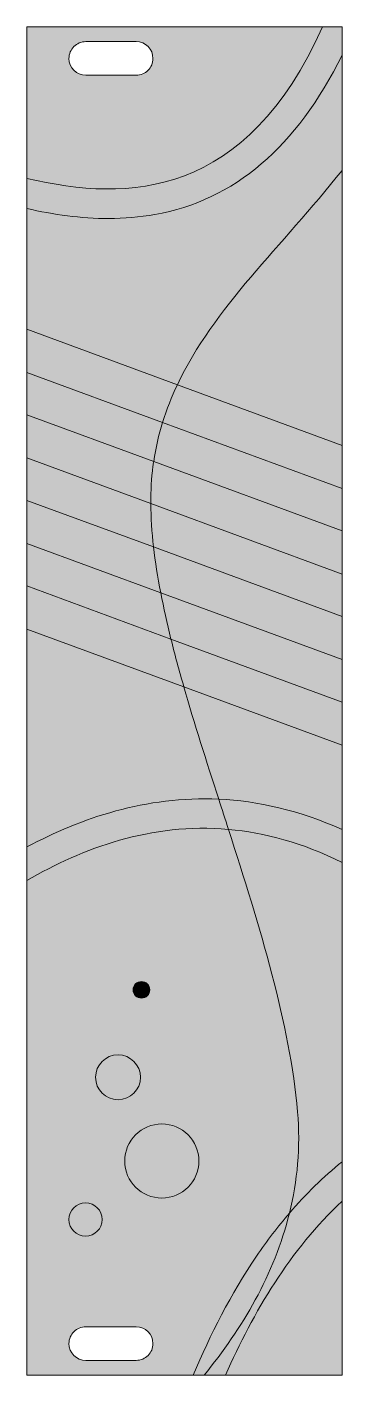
# Model space of a CAD drawing. Header units: millimetres. Extents: x 0 to 30, y -128 to 0.
import ezdxf

# ---------------------------------------------------------------- set-up
doc = ezdxf.new("R2010")
doc.units = ezdxf.units.MM
doc.header["$MEASUREMENT"] = 0
doc.layers.add('Layer 1', color=7, linetype='Continuous', lineweight=0)

msp = doc.modelspace()

# ---------------------------------------------------------------- hatches: boundary and pattern name
at = {"layer": 'Layer 1', "true_color": 0x2e3192, "transparency": 33554687}
h = msp.add_hatch(color=177, dxfattribs=at)
h.dxf.hatch_style = 2
edge = h.paths.add_edge_path()
edge.add_spline(control_points=[(11.53, -126.63), (11.24, -126.92), (10.84, -127.1), (10.4, -127.1), (10.4, -127.1), (5.6, -127.1), (5.6, -127.1), (4.72, -127.1), (4, -126.38), (4, -125.5), (4, -125.06), (4.18, -124.66), (4.47, -124.37), (4.76, -124.08), (5.16, -123.9), (5.6, -123.9), (5.6, -123.9), (10.4, -123.9), (10.4, -123.9), (11.29, -123.9), (12, -124.62), (12, -125.5), (12, -125.94), (11.82, -126.34), (11.53, -126.63)], knot_values=[0, 0, 0, 0, 1, 1, 1, 2, 2, 2, 3, 3, 3, 4, 4, 4, 5, 5, 5, 6, 6, 6, 7, 7, 7, 8, 8, 8, 8], degree=3, periodic=0)
edge = h.paths.add_edge_path()
edge.add_spline(control_points=[(4.47, -1.87), (4.76, -1.58), (5.16, -1.4), (5.6, -1.4), (5.6, -1.4), (10.4, -1.4), (10.4, -1.4), (11.29, -1.4), (12, -2.12), (12, -3), (12, -3.44), (11.82, -3.84), (11.53, -4.13), (11.24, -4.42), (10.84, -4.6), (10.4, -4.6), (10.4, -4.6), (5.6, -4.6), (5.6, -4.6), (4.72, -4.6), (4, -3.88), (4, -3), (4, -2.56), (4.18, -2.16), (4.47, -1.87)], knot_values=[0, 0, 0, 0, 1, 1, 1, 2, 2, 2, 3, 3, 3, 4, 4, 4, 5, 5, 5, 6, 6, 6, 7, 7, 7, 8, 8, 8, 8], degree=3, periodic=0)
edge = h.paths.add_edge_path()
edge.add_spline(control_points=[(0, 0), (0, 0), (0, -128.5), (0, -128.5), (0, -128.5), (30, -128.5), (30, -128.5), (30, -128.5), (30, 0), (30, 0), (30, 0), (0, 0), (0, 0)], knot_values=[0, 0, 0, 0, 1, 1, 1, 2, 2, 2, 3, 3, 3, 4, 4, 4, 4], degree=3, periodic=0)
at = {"layer": 'Layer 1', "true_color": 0x0000ff, "transparency": 33554687}
h = msp.add_hatch(color=5, dxfattribs=at)
h.dxf.hatch_style = 2
edge = h.paths.add_edge_path()
edge.add_spline(control_points=[(30, 0), (30, 0), (30, -2.68), (30, -2.68), (25.71, -11.43), (19.73, -16.53), (12.17, -17.88), (10.71, -18.14), (9.25, -18.26), (7.79, -18.26), (5.14, -18.26), (2.51, -17.88), (0, -17.31), (0, -17.31), (0, -14.43), (0, -14.43), (9.74, -16.76), (20.91, -16.23), (28.14, 0), (28.14, 0), (30, 0), (30, 0)], knot_values=[0, 0, 0, 0, 1, 1, 1, 2, 2, 2, 3, 3, 3, 4, 4, 4, 5, 5, 5, 6, 6, 6, 7, 7, 7, 7], degree=3, periodic=0)
at = {"layer": 'Layer 1', "true_color": 0x3fa9f5, "transparency": 33554687}
h = msp.add_hatch(color=143, dxfattribs=at)
h.dxf.hatch_style = 2
edge = h.paths.add_edge_path()
edge.add_spline(control_points=[(30, -13.67), (30, -13.67), (30, -128.5), (30, -128.5), (30, -128.5), (16.87, -128.5), (16.87, -128.5), (20.48, -124.11), (23.55, -118.91), (24.99, -113.07), (25.75, -110.01), (26.06, -106.78), (25.77, -103.4), (25.05, -95.06), (22.16, -85.71), (19.19, -76.49), (18.88, -75.53), (18.57, -74.57), (18.26, -73.61), (17.09, -69.98), (15.93, -66.39), (14.94, -62.9), (14.5, -61.36), (14.08, -59.84), (13.71, -58.34), (13.71, -58.34), (13.71, -58.34), (13.71, -58.34), (13.34, -56.84), (13.01, -55.37), (12.74, -53.94), (12.44, -52.44), (12.21, -50.98), (12.05, -49.57), (11.89, -48.14), (11.8, -46.76), (11.79, -45.43), (11.79, -44.2), (11.85, -43.02), (12, -41.88), (12.02, -41.73), (12.04, -41.57), (12.07, -41.42), (12.26, -40.12), (12.55, -38.88), (12.92, -37.69), (13.3, -36.45), (13.77, -35.25), (14.32, -34.1), (17.79, -26.73), (24.25, -20.95), (30, -13.67)], knot_values=[0, 0, 0, 0, 1, 1, 1, 2, 2, 2, 3, 3, 3, 4, 4, 4, 5, 5, 5, 6, 6, 6, 7, 7, 7, 8, 8, 8, 9, 9, 9, 10, 10, 10, 11, 11, 11, 12, 12, 12, 13, 13, 13, 14, 14, 14, 15, 15, 15, 16, 16, 16, 17, 17, 17, 17], degree=3, periodic=0)
at = {"layer": 'Layer 1', "true_color": 0x7ac943, "transparency": 33554687}
h = msp.add_hatch(color=83, dxfattribs=at)
h.dxf.hatch_style = 2
h.paths.add_polyline_path([(30, -39.88), (30, -43.99), (12.92, -37.69), (0, -32.93), (0, -28.82), (14.32, -34.1)])
h = msp.add_hatch(color=83, dxfattribs=at)
h.dxf.hatch_style = 2
h.paths.add_polyline_path([(30, -48.03), (30, -52.15), (11.79, -45.43), (0, -41.08), (0, -36.97), (12.07, -41.42)])
h = msp.add_hatch(color=83, dxfattribs=at)
h.dxf.hatch_style = 2
h.paths.add_polyline_path([(30, -56.19), (30, -60.3), (12.74, -53.94), (0, -49.24), (0, -45.13), (12.05, -49.57)])
h = msp.add_hatch(color=83, dxfattribs=at)
h.dxf.hatch_style = 2
h.paths.add_polyline_path([(30, -64.35), (30, -68.46), (14.94, -62.9), (0, -57.39), (0, -53.28), (13.71, -58.34), (13.71, -58.34)])
at = {"layer": 'Layer 1', "true_color": 0x0000ff, "transparency": 33554687}
h = msp.add_hatch(color=5, dxfattribs=at)
h.dxf.hatch_style = 2
edge = h.paths.add_edge_path()
edge.add_spline(control_points=[(30, -76.5), (30, -76.5), (30, -79.63), (30, -79.63), (26.23, -77.76), (22.61, -76.79), (19.19, -76.49), (11.8, -75.84), (5.31, -78.27), (0, -81.36), (0, -81.36), (0, -78.16), (0, -78.16), (5.14, -75.41), (11.32, -73.29), (18.26, -73.61), (21.97, -73.78), (25.9, -74.65), (30, -76.5)], knot_values=[0, 0, 0, 0, 1, 1, 1, 2, 2, 2, 3, 3, 3, 4, 4, 4, 5, 5, 5, 6, 6, 6, 6], degree=3, periodic=0)
at = {"layer": 'Layer 1', "true_color": 0x7ac943, "transparency": 33554687}
h = msp.add_hatch(color=83, dxfattribs=at)
h.dxf.hatch_style = 2
edge = h.paths.add_edge_path()
edge.add_arc((10.9, -91.78), 0.792, 0, 360)
h = msp.add_hatch(color=83, dxfattribs=at)
h.dxf.hatch_style = 2
edge = h.paths.add_edge_path()
edge.add_arc((8.67, -100.12), 2.14, 0, 360)
h = msp.add_hatch(color=83, dxfattribs=at)
h.dxf.hatch_style = 2
edge = h.paths.add_edge_path()
edge.add_arc((12.84, -108.1), 3.53, 0, 360)
at = {"layer": 'Layer 1', "true_color": 0x0000ff, "transparency": 33554687}
h = msp.add_hatch(color=5, dxfattribs=at)
h.dxf.hatch_style = 2
edge = h.paths.add_edge_path()
edge.add_spline(control_points=[(30, -108.17), (30, -108.17), (30, -111.94), (30, -111.94), (25.07, -116.54), (21.54, -122.52), (18.92, -128.5), (18.92, -128.5), (15.84, -128.5), (15.84, -128.5), (17.44, -124.66), (19.41, -120.78), (21.87, -117.16), (22.86, -115.7), (23.9, -114.34), (24.99, -113.07), (26.56, -111.23), (28.23, -109.6), (30, -108.17)], knot_values=[0, 0, 0, 0, 1, 1, 1, 2, 2, 2, 3, 3, 3, 4, 4, 4, 5, 5, 5, 6, 6, 6, 6], degree=3, periodic=0)
at = {"layer": 'Layer 1', "true_color": 0x7ac943, "transparency": 33554687}
h = msp.add_hatch(color=83, dxfattribs=at)
h.dxf.hatch_style = 2
edge = h.paths.add_edge_path()
edge.add_arc((5.58, -113.68), 1.58, 0, 360)

# ---------------------------------------------------------------- linework, layer by layer
at = {"layer": 'Layer 1'}
for points in [[(30, -39.88), (30, -43.99), (12.92, -37.69), (0, -32.93), (0, -28.82), (14.32, -34.1)], [(30, -48.03), (30, -52.15), (11.79, -45.43), (0, -41.08), (0, -36.97), (12.07, -41.42)], [(30, -56.19), (30, -60.3), (12.74, -53.94), (0, -49.24), (0, -45.13), (12.05, -49.57)], [(30, -64.35), (30, -68.46), (14.94, -62.9), (0, -57.39), (0, -53.28), (13.71, -58.34), (13.71, -58.34)]]:
    msp.add_lwpolyline(points, close=True, dxfattribs=at)
for centre, radius in [((10.9, -91.78), 0.792), ((8.67, -100.12), 2.14), ((12.84, -108.1), 3.53), ((5.58, -113.68), 1.58)]:
    msp.add_circle(centre, radius, dxfattribs=at)
for points, knots in [([(0, 0), (0, 0), (0, -128.5), (0, -128.5), (0, -128.5), (30, -128.5), (30, -128.5), (30, -128.5), (30, 0), (30, 0), (30, 0), (0, 0), (0, 0)], [0, 0, 0, 0, 1, 1, 1, 2, 2, 2, 3, 3, 3, 4, 4, 4, 4]), ([(30, 0), (30, 0), (30, -2.68), (30, -2.68), (25.71, -11.43), (19.73, -16.53), (12.17, -17.88), (10.71, -18.14), (9.25, -18.26), (7.79, -18.26), (5.14, -18.26), (2.51, -17.88), (0, -17.31), (0, -17.31), (0, -14.43), (0, -14.43), (9.74, -16.76), (20.91, -16.23), (28.14, 0), (28.14, 0), (30, 0), (30, 0)], [0, 0, 0, 0, 1, 1, 1, 2, 2, 2, 3, 3, 3, 4, 4, 4, 5, 5, 5, 6, 6, 6, 7, 7, 7, 7]), ([(4.47, -1.87), (4.76, -1.58), (5.16, -1.4), (5.6, -1.4), (5.6, -1.4), (10.4, -1.4), (10.4, -1.4), (11.29, -1.4), (12, -2.12), (12, -3), (12, -3.44), (11.82, -3.84), (11.53, -4.13), (11.24, -4.42), (10.84, -4.6), (10.4, -4.6), (10.4, -4.6), (5.6, -4.6), (5.6, -4.6), (4.72, -4.6), (4, -3.88), (4, -3), (4, -2.56), (4.18, -2.16), (4.47, -1.87)], [0, 0, 0, 0, 1, 1, 1, 2, 2, 2, 3, 3, 3, 4, 4, 4, 5, 5, 5, 6, 6, 6, 7, 7, 7, 8, 8, 8, 8]), ([(30, -13.67), (30, -13.67), (30, -128.5), (30, -128.5), (30, -128.5), (16.87, -128.5), (16.87, -128.5), (20.48, -124.11), (23.55, -118.91), (24.99, -113.07), (25.75, -110.01), (26.06, -106.78), (25.77, -103.4), (25.05, -95.06), (22.16, -85.71), (19.19, -76.49), (18.88, -75.53), (18.57, -74.57), (18.26, -73.61), (17.09, -69.98), (15.93, -66.39), (14.94, -62.9), (14.5, -61.36), (14.08, -59.84), (13.71, -58.34), (13.71, -58.34), (13.71, -58.34), (13.71, -58.34), (13.34, -56.84), (13.01, -55.37), (12.74, -53.94), (12.44, -52.44), (12.21, -50.98), (12.05, -49.57), (11.89, -48.14), (11.8, -46.76), (11.79, -45.43), (11.79, -44.2), (11.85, -43.02), (12, -41.88), (12.02, -41.73), (12.04, -41.57), (12.07, -41.42), (12.26, -40.12), (12.55, -38.88), (12.92, -37.69), (13.3, -36.45), (13.77, -35.25), (14.32, -34.1), (17.79, -26.73), (24.25, -20.95), (30, -13.67)], [0, 0, 0, 0, 1, 1, 1, 2, 2, 2, 3, 3, 3, 4, 4, 4, 5, 5, 5, 6, 6, 6, 7, 7, 7, 8, 8, 8, 9, 9, 9, 10, 10, 10, 11, 11, 11, 12, 12, 12, 13, 13, 13, 14, 14, 14, 15, 15, 15, 16, 16, 16, 17, 17, 17, 17]), ([(30, -76.5), (30, -76.5), (30, -79.63), (30, -79.63), (26.23, -77.76), (22.61, -76.79), (19.19, -76.49), (11.8, -75.84), (5.31, -78.27), (0, -81.36), (0, -81.36), (0, -78.16), (0, -78.16), (5.14, -75.41), (11.32, -73.29), (18.26, -73.61), (21.97, -73.78), (25.9, -74.65), (30, -76.5)], [0, 0, 0, 0, 1, 1, 1, 2, 2, 2, 3, 3, 3, 4, 4, 4, 5, 5, 5, 6, 6, 6, 6]), ([(30, -108.17), (30, -108.17), (30, -111.94), (30, -111.94), (25.07, -116.54), (21.54, -122.52), (18.92, -128.5), (18.92, -128.5), (15.84, -128.5), (15.84, -128.5), (17.44, -124.66), (19.41, -120.78), (21.87, -117.16), (22.86, -115.7), (23.9, -114.34), (24.99, -113.07), (26.56, -111.23), (28.23, -109.6), (30, -108.17)], [0, 0, 0, 0, 1, 1, 1, 2, 2, 2, 3, 3, 3, 4, 4, 4, 5, 5, 5, 6, 6, 6, 6]), ([(11.53, -126.63), (11.24, -126.92), (10.84, -127.1), (10.4, -127.1), (10.4, -127.1), (5.6, -127.1), (5.6, -127.1), (4.72, -127.1), (4, -126.38), (4, -125.5), (4, -125.06), (4.18, -124.66), (4.47, -124.37), (4.76, -124.08), (5.16, -123.9), (5.6, -123.9), (5.6, -123.9), (10.4, -123.9), (10.4, -123.9), (11.29, -123.9), (12, -124.62), (12, -125.5), (12, -125.94), (11.82, -126.34), (11.53, -126.63)], [0, 0, 0, 0, 1, 1, 1, 2, 2, 2, 3, 3, 3, 4, 4, 4, 5, 5, 5, 6, 6, 6, 7, 7, 7, 8, 8, 8, 8])]:
    msp.add_open_spline(points, degree=3, knots=knots, dxfattribs=at)

doc.saveas('drawing.dxf')
